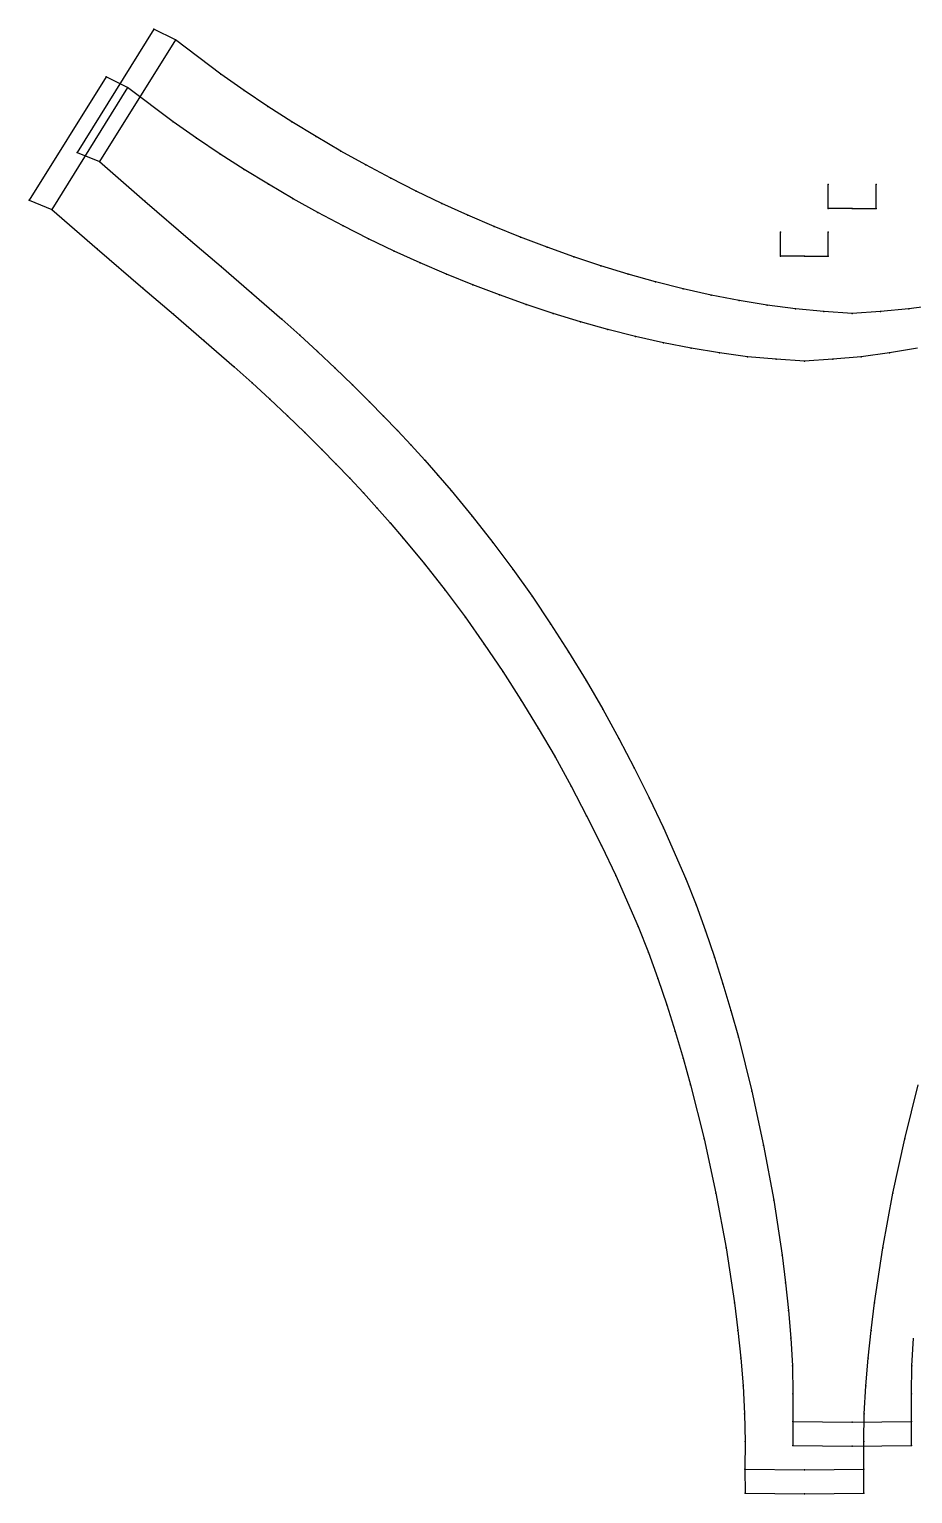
# Model space of a CAD drawing. Extents: x -162 to 1064, y -720 to 1070.
# Drawn here: x -162.5 to 22.7, y 761.8 to 1068.8 of the extents above; entities that cross this region are included whole.
import ezdxf

# ---------------------------------------------------------------- set-up
doc = ezdxf.new("R2010")
doc.units = 0

# ---------------------------------------------------------------- blocks, each defined once
blk = doc.blocks.new('Pattern_1813235_M')
at = {"layer": '14'}
blk.add_lwpolyline([(23.712498, 1001.943176), (17.822363, 1000.950806), (11.902893, 1000.170776), (5.958384, 999.629211), (0.000004, 999.223022), (-5.958376, 999.629211), (-11.902887, 1000.170776), (-17.822365, 1000.950806), (-23.712509, 1001.943176), (-29.571455, 1003.099304), (-35.396626, 1004.410156), (-41.185879, 1005.874756), (-46.93681, 1007.48468), (-52.647514, 1009.230347), (-58.316544, 1011.106506), (-63.942326, 1013.108826), (-69.523125, 1015.233398), (-75.05748, 1017.476501), (-80.54348, 1019.835388), (-85.979492, 1022.307495), (-91.363457, 1024.890991), (-96.693481, 1027.583984), (-101.967659, 1030.384766), (-107.183899, 1033.291992), (-112.339142, 1036.305908), (-117.430786, 1039.425781), (-122.459175, 1042.647217), (-127.42247, 1045.968628), (-132.307022, 1049.403442), (-141.859253, 1056.571289), (-146.357162, 1058.807861), (-162.47905, 1032.969116), (-157.776306, 1031.060791), (-148.248413, 1022.77124), (-138.683533, 1014.524475), (-132.276398, 1009.060242), (-125.881767, 1003.585754), (-119.539467, 998.046814), (-115.777229, 994.673889), (-112.054878, 991.259155), (-108.375221, 987.799194), (-104.741005, 984.290649), (-101.155014, 980.72998), (-98.207115, 977.722595), (-95.298492, 974.678894), (-92.430397, 971.598022), (-89.604042, 968.479004), (-86.820671, 965.320984), (-84.081497, 962.123108), (-79.638817, 956.730286), (-75.327217, 951.232422), (-71.148788, 945.632751), (-67.104805, 939.93512), (-63.19627, 934.143799), (-59.424152, 928.262939), (-55.787735, 922.29718), (-52.280754, 916.253967), (-48.899483, 910.138794), (-45.658379, 903.949036), (-42.559883, 897.687622), (-39.540779, 891.386414), (-34.844234, 880.711914), (-32.707558, 875.286499), (-30.718185, 869.803833), (-28.84285, 864.281433), (-27.075397, 858.724243), (-25.415026, 853.134216), (-23.856092, 847.514893), (-21.021011, 836.201477), (-18.548441, 824.803528), (-16.432812, 813.334229), (-14.687494, 801.802429), (-13.969332, 796.015686), (-13.354795, 790.215881), (-12.85397, 784.404297), (-12.532099, 778.582703), (-12.433511, 772.754639), (-12.463862, 766.922791), (-12.421491, 761.92218), (0.000003, 761.80481), (12.421496, 761.92218), (12.46387, 766.922791), (12.433518, 772.754639), (12.532106, 778.582703), (12.853977, 784.404297), (13.354803, 790.215881), (13.969339, 796.015686), (14.687503, 801.802429), (16.432821, 813.334229), (18.548458, 824.803528), (21.021019, 836.201477), (23.8561, 847.514832)], dxfattribs=at)
at = {"layer": '2'}
for p in [(-146.357162, 1058.807861), (-141.859253, 1056.571289), (-141.859253, 1056.571289), (-141.859253, 1056.571289), (-162.47905, 1032.969116), (-157.776306, 1031.060791), (-157.776306, 1031.060791), (-4.999996, 1026.25708), (-4.999996, 1026.25708), (5.000004, 1026.25708), (5.000004, 1026.25708), (-4.999996, 1021.25708), (-4.999996, 1021.25708), (0.000004, 1021.257141), (0.000004, 1021.257141), (0.000004, 1021.257141), (0.000004, 1021.257141), (5.000004, 1021.25708), (5.000004, 1021.25708), (0.000004, 999.223022), (0.000004, 999.223022), (-39.540779, 891.386414), (-39.540779, 891.386414), (-12.463862, 766.922791), (-12.463862, 766.922791), (0.000004, 766.805054), (12.46387, 766.922791), (12.46387, 766.922791), (-12.421491, 761.92218), (0.000003, 761.80481), (12.421496, 761.92218)]:
    blk.add_point(p, dxfattribs=at)
at = {"layer": '3'}
for p in [(-132.307022, 1049.403442), (-132.307022, 1049.403442), (-127.42247, 1045.968628), (-127.42247, 1045.968628), (-122.459175, 1042.647217), (-122.459175, 1042.647217), (-117.430786, 1039.425781), (-117.430786, 1039.425781), (-112.339142, 1036.305908), (-112.339142, 1036.305908), (-107.183899, 1033.291992), (-107.183899, 1033.291992), (-101.967659, 1030.384766), (-101.967659, 1030.384766), (-96.693481, 1027.583984), (-96.693481, 1027.583984), (-148.248413, 1022.77124), (-148.248413, 1022.77124), (-91.363457, 1024.890991), (-91.363457, 1024.890991), (-85.979492, 1022.307495), (-85.979492, 1022.307495), (-80.54348, 1019.835388), (-80.54348, 1019.835388), (-75.05748, 1017.476501), (-75.05748, 1017.476501), (-138.683533, 1014.524475), (-138.683533, 1014.524475), (-69.523125, 1015.233398), (-69.523125, 1015.233398), (-63.942326, 1013.108826), (-63.942326, 1013.108826), (-58.316544, 1011.106506), (-58.316544, 1011.106506), (-132.276398, 1009.060242), (-132.276398, 1009.060242), (-52.647514, 1009.230347), (-52.647514, 1009.230347), (-46.93681, 1007.48468), (-46.93681, 1007.48468), (-41.185879, 1005.874756), (-41.185879, 1005.874756), (-35.396626, 1004.410156), (-35.396626, 1004.410156), (-125.881767, 1003.585754), (-125.881767, 1003.585754), (-29.571455, 1003.099304), (-29.571455, 1003.099304), (-23.712509, 1001.943176), (-23.712509, 1001.943176), (-17.822365, 1000.950806), (-17.822365, 1000.950806), (17.822363, 1000.950806), (17.822363, 1000.950806), (-119.539467, 998.046814), (-119.539467, 998.046814), (-11.902887, 1000.170776), (-11.902887, 1000.170776), (-5.958376, 999.629211), (-5.958376, 999.629211), (5.958384, 999.629211), (5.958384, 999.629211), (11.902893, 1000.170776), (11.902893, 1000.170776), (-115.777229, 994.673889), (-115.777229, 994.673889), (-112.054878, 991.259155), (-112.054878, 991.259155), (-108.375221, 987.799194), (-108.375221, 987.799194), (-104.741005, 984.290649), (-104.741005, 984.290649), (-101.155014, 980.72998), (-101.155014, 980.72998), (-98.207115, 977.722595), (-98.207115, 977.722595), (-95.298492, 974.678894), (-95.298492, 974.678894), (-92.430397, 971.598022), (-92.430397, 971.598022), (-89.604042, 968.479004), (-89.604042, 968.479004), (-86.820671, 965.320984), (-86.820671, 965.320984), (-84.081497, 962.123108), (-84.081497, 962.123108), (-79.638817, 956.730286), (-79.638817, 956.730286), (-75.327217, 951.232422), (-75.327217, 951.232422), (-71.148788, 945.632751), (-71.148788, 945.632751), (-67.104805, 939.93512), (-67.104805, 939.93512), (-63.19627, 934.143799), (-63.19627, 934.143799), (-59.424152, 928.262939), (-59.424152, 928.262939), (-55.787735, 922.29718), (-55.787735, 922.29718), (-52.280754, 916.253967), (-52.280754, 916.253967), (-48.899483, 910.138794), (-48.899483, 910.138794), (-45.658379, 903.949036), (-45.658379, 903.949036), (-42.559883, 897.687622), (-42.559883, 897.687622), (-34.844234, 880.711914), (-34.844234, 880.711914), (-32.707558, 875.286499), (-32.707558, 875.286499), (-30.718185, 869.803833), (-30.718185, 869.803833), (-28.84285, 864.281433), (-28.84285, 864.281433), (-27.075397, 858.724243), (-27.075397, 858.724243), (-25.415026, 853.134216), (-25.415026, 853.134216), (-23.856092, 847.514893), (-23.856092, 847.514893), (-21.021011, 836.201477), (-21.021011, 836.201477), (21.021019, 836.201477), (21.021019, 836.201477), (-18.548441, 824.803528), (-18.548441, 824.803528), (18.548458, 824.803528), (18.548458, 824.803528), (-16.432812, 813.334229), (-16.432812, 813.334229), (16.432821, 813.334229), (16.432821, 813.334229), (-14.687494, 801.802429), (-14.687494, 801.802429), (14.687503, 801.802429), (14.687503, 801.802429), (-13.969332, 796.015686), (-13.969332, 796.015686), (13.969339, 796.015686), (13.969339, 796.015686), (-13.354795, 790.215881), (-13.354795, 790.215881), (13.354803, 790.215881), (13.354803, 790.215881), (-12.85397, 784.404297), (-12.85397, 784.404297), (12.853977, 784.404297), (12.853977, 784.404297), (-12.532099, 778.582703), (-12.532099, 778.582703), (12.532106, 778.582703), (12.532106, 778.582703), (-12.433511, 772.754639), (-12.433511, 772.754639), (12.433518, 772.754639), (12.433518, 772.754639)]:
    blk.add_point(p, dxfattribs=at)
at = {"layer": '8'}
for points in [[(23.712498, 1001.943176), (17.822363, 1000.950806), (11.902893, 1000.170776), (5.958384, 999.629211), (0.000004, 999.223022), (-5.958376, 999.629211), (-11.902887, 1000.170776), (-17.822365, 1000.950806), (-23.712509, 1001.943176), (-29.571455, 1003.099304), (-35.396626, 1004.410156), (-41.185879, 1005.874756), (-46.93681, 1007.48468), (-52.647514, 1009.230347), (-58.316544, 1011.106506), (-63.942326, 1013.108826), (-69.523125, 1015.233398), (-75.05748, 1017.476501), (-80.54348, 1019.835388), (-85.979492, 1022.307495), (-91.363457, 1024.890991), (-96.693481, 1027.583984), (-101.967659, 1030.384766), (-107.183899, 1033.291992), (-112.339142, 1036.305908), (-117.430786, 1039.425781), (-122.459175, 1042.647217), (-127.42247, 1045.968628), (-132.307022, 1049.403442), (-141.859253, 1056.571289), (-141.859253, 1056.571289), (-157.776306, 1031.060791), (-148.248413, 1022.77124), (-138.683533, 1014.524475), (-132.276398, 1009.060242), (-125.881767, 1003.585754), (-119.539467, 998.046814), (-115.777229, 994.673889), (-112.054878, 991.259155), (-108.375221, 987.799194), (-104.741005, 984.290649), (-101.155014, 980.72998), (-98.207115, 977.722595), (-95.298492, 974.678894), (-92.430397, 971.598022), (-89.604042, 968.479004), (-86.820671, 965.320984), (-84.081497, 962.123108), (-79.638817, 956.730286), (-75.327217, 951.232422), (-71.148788, 945.632751), (-67.104805, 939.93512), (-63.19627, 934.143799), (-59.424152, 928.262939), (-55.787735, 922.29718), (-52.280754, 916.253967), (-48.899483, 910.138794), (-45.658379, 903.949036), (-42.559883, 897.687622), (-39.540779, 891.386414), (-34.844234, 880.711914), (-32.707558, 875.286499), (-30.718185, 869.803833), (-28.84285, 864.281433), (-27.075397, 858.724243), (-25.415026, 853.134216), (-23.856092, 847.514893), (-21.021011, 836.201477), (-18.548441, 824.803528), (-16.432812, 813.334229), (-14.687494, 801.802429), (-13.969332, 796.015686), (-13.354795, 790.215881), (-12.85397, 784.404297), (-12.532099, 778.582703), (-12.433511, 772.754639), (-12.463862, 766.922791), (0.000004, 766.805054), (12.46387, 766.922791), (12.433518, 772.754639), (12.532106, 778.582703), (12.853977, 784.404297), (13.354803, 790.215881), (13.969339, 796.015686), (14.687503, 801.802429), (16.432821, 813.334229), (18.548458, 824.803528), (21.021019, 836.201477), (23.8561, 847.514832)], [(0.000004, 1021.257141), (-4.999996, 1021.25708), (-4.999996, 1026.25708)], [(0.000004, 1021.257141), (-4.999996, 1021.25708), (-4.999996, 1026.25708)], [(0.000004, 1021.257141), (5.000004, 1021.25708), (5.000004, 1026.25708)], [(0.000004, 1021.257141), (5.000004, 1021.25708), (5.000004, 1026.25708)]]:
    blk.add_lwpolyline(points, dxfattribs=at)
blk = doc.blocks.new('Pattern_1813235_198966_M')
at = {"layer": '14'}
blk.add_lwpolyline([(27.822363, 1010.950806), (21.902893, 1010.170776), (15.958384, 1009.629211), (10.000004, 1009.223022), (4.041624, 1009.629211), (-1.902887, 1010.170776), (-7.822365, 1010.950806), (-13.712509, 1011.943176), (-19.571455, 1013.099304), (-25.396626, 1014.410156), (-31.185879, 1015.874756), (-36.93681, 1017.48468), (-42.647514, 1019.230347), (-48.316544, 1021.106506), (-53.942326, 1023.108826), (-59.523125, 1025.233398), (-65.05748, 1027.476562), (-70.54348, 1029.835449), (-75.979492, 1032.307495), (-81.363457, 1034.890991), (-86.693481, 1037.583984), (-91.967659, 1040.384766), (-97.183899, 1043.291992), (-102.339142, 1046.305908), (-107.430786, 1049.425781), (-112.459175, 1052.647217), (-117.42247, 1055.968628), (-122.307022, 1059.403442), (-131.859253, 1066.571289), (-136.357162, 1068.807861), (-152.47905, 1042.969116), (-147.776306, 1041.060791), (-138.248413, 1032.77124), (-128.683533, 1024.524414), (-122.276398, 1019.060242), (-115.881767, 1013.585754), (-109.539467, 1008.046814), (-105.777229, 1004.673889), (-102.054878, 1001.259155), (-98.375221, 997.799194), (-94.741005, 994.290649), (-91.155014, 990.72998), (-88.207115, 987.722595), (-85.298492, 984.678894), (-82.430397, 981.598022), (-79.604042, 978.479004), (-76.820671, 975.320984), (-74.081497, 972.123108), (-69.638817, 966.730286), (-65.327217, 961.232422), (-61.148788, 955.632751), (-57.104805, 949.93512), (-53.19627, 944.143799), (-49.424152, 938.262939), (-45.787735, 932.29718), (-42.280754, 926.253967), (-38.899483, 920.138794), (-35.658379, 913.949036), (-32.559883, 907.687622), (-29.540779, 901.386414), (-24.844234, 890.711914), (-22.707558, 885.286499), (-20.718185, 879.803833), (-18.84285, 874.281433), (-17.075397, 868.724243), (-15.415026, 863.134216), (-13.856092, 857.514893), (-11.021011, 846.201477), (-8.548441, 834.803528), (-6.432812, 823.334229), (-4.687494, 811.802429), (-3.969332, 806.015686), (-3.354795, 800.215881), (-2.85397, 794.404297), (-2.532099, 788.582703), (-2.433511, 782.754639), (-2.463862, 776.922791), (-2.421491, 771.92218), (10.000003, 771.80481), (22.421497, 771.92218), (22.463871, 776.922791), (22.433517, 782.754639), (22.532106, 788.582703), (22.853977, 794.404297)], dxfattribs=at)
at = {"layer": '2'}
for p in [(-136.357162, 1068.807861), (-131.859253, 1066.571289), (-131.859253, 1066.571289), (-131.859253, 1066.571289), (-152.47905, 1042.969116), (-147.776306, 1041.060791), (-147.776306, 1041.060791), (5.000004, 1036.25708), (5.000004, 1036.25708), (15.000004, 1036.25708), (15.000004, 1036.25708), (5.000004, 1031.25708), (5.000004, 1031.25708), (10.000004, 1031.25708), (10.000004, 1031.25708), (10.000004, 1031.25708), (10.000004, 1031.25708), (15.000004, 1031.25708), (15.000004, 1031.25708), (10.000004, 1009.223022), (10.000004, 1009.223022), (-29.540779, 901.386414), (-29.540779, 901.386414), (-2.463862, 776.922791), (-2.463862, 776.922791), (10.000004, 776.805054), (22.463871, 776.922791), (22.463871, 776.922791), (-2.421491, 771.92218), (10.000003, 771.80481), (22.421497, 771.92218)]:
    blk.add_point(p, dxfattribs=at)
at = {"layer": '3'}
for p in [(-122.307022, 1059.403442), (-122.307022, 1059.403442), (-117.42247, 1055.968628), (-117.42247, 1055.968628), (-112.459175, 1052.647217), (-112.459175, 1052.647217), (-107.430786, 1049.425781), (-107.430786, 1049.425781), (-102.339142, 1046.305908), (-102.339142, 1046.305908), (-97.183899, 1043.291992), (-97.183899, 1043.291992), (-91.967659, 1040.384766), (-91.967659, 1040.384766), (-86.693481, 1037.583984), (-86.693481, 1037.583984), (-81.363457, 1034.890991), (-81.363457, 1034.890991), (-138.248413, 1032.77124), (-138.248413, 1032.77124), (-75.979492, 1032.307495), (-75.979492, 1032.307495), (-70.54348, 1029.835449), (-70.54348, 1029.835449), (-65.05748, 1027.476562), (-65.05748, 1027.476562), (-128.683533, 1024.524414), (-128.683533, 1024.524414), (-59.523125, 1025.233398), (-59.523125, 1025.233398), (-53.942326, 1023.108826), (-53.942326, 1023.108826), (-48.316544, 1021.106506), (-48.316544, 1021.106506), (-122.276398, 1019.060242), (-122.276398, 1019.060242), (-42.647514, 1019.230347), (-42.647514, 1019.230347), (-36.93681, 1017.48468), (-36.93681, 1017.48468), (-115.881767, 1013.585754), (-115.881767, 1013.585754), (-31.185879, 1015.874756), (-31.185879, 1015.874756), (-25.396626, 1014.410156), (-25.396626, 1014.410156), (-19.571455, 1013.099304), (-19.571455, 1013.099304), (-13.712509, 1011.943176), (-13.712509, 1011.943176), (-7.822365, 1010.950806), (-7.822365, 1010.950806), (-1.902887, 1010.170776), (-1.902887, 1010.170776), (21.902893, 1010.170776), (21.902893, 1010.170776), (-109.539467, 1008.046814), (-109.539467, 1008.046814), (4.041624, 1009.629211), (4.041624, 1009.629211), (15.958384, 1009.629211), (15.958384, 1009.629211), (-105.777229, 1004.673889), (-105.777229, 1004.673889), (-102.054878, 1001.259155), (-102.054878, 1001.259155), (-98.375221, 997.799194), (-98.375221, 997.799194), (-94.741005, 994.290649), (-94.741005, 994.290649), (-91.155014, 990.72998), (-91.155014, 990.72998), (-88.207115, 987.722595), (-88.207115, 987.722595), (-85.298492, 984.678894), (-85.298492, 984.678894), (-82.430397, 981.598022), (-82.430397, 981.598022), (-79.604042, 978.479004), (-79.604042, 978.479004), (-76.820671, 975.320984), (-76.820671, 975.320984), (-74.081497, 972.123108), (-74.081497, 972.123108), (-69.638817, 966.730286), (-69.638817, 966.730286), (-65.327217, 961.232422), (-65.327217, 961.232422), (-61.148788, 955.632751), (-61.148788, 955.632751), (-57.104805, 949.93512), (-57.104805, 949.93512), (-53.19627, 944.143799), (-53.19627, 944.143799), (-49.424152, 938.262939), (-49.424152, 938.262939), (-45.787735, 932.29718), (-45.787735, 932.29718), (-42.280754, 926.253967), (-42.280754, 926.253967), (-38.899483, 920.138794), (-38.899483, 920.138794), (-35.658379, 913.949036), (-35.658379, 913.949036), (-32.559883, 907.687622), (-32.559883, 907.687622), (-24.844234, 890.711914), (-24.844234, 890.711914), (-22.707558, 885.286499), (-22.707558, 885.286499), (-20.718185, 879.803833), (-20.718185, 879.803833), (-18.84285, 874.281433), (-18.84285, 874.281433), (-17.075397, 868.724243), (-17.075397, 868.724243), (-15.415026, 863.134216), (-15.415026, 863.134216), (-13.856092, 857.514893), (-13.856092, 857.514893), (-11.021011, 846.201477), (-11.021011, 846.201477), (-8.548441, 834.803528), (-8.548441, 834.803528), (-6.432812, 823.334229), (-6.432812, 823.334229), (-4.687494, 811.802429), (-4.687494, 811.802429), (-3.969332, 806.015686), (-3.969332, 806.015686), (-3.354795, 800.215881), (-3.354795, 800.215881), (-2.85397, 794.404297), (-2.85397, 794.404297), (-2.532099, 788.582703), (-2.532099, 788.582703), (22.532106, 788.582703), (22.532106, 788.582703), (-2.433511, 782.754639), (-2.433511, 782.754639), (22.433517, 782.754639), (22.433517, 782.754639)]:
    blk.add_point(p, dxfattribs=at)
at = {"layer": '8'}
for points in [[(27.822363, 1010.950806), (21.902893, 1010.170776), (15.958384, 1009.629211), (10.000004, 1009.223022), (4.041624, 1009.629211), (-1.902887, 1010.170776), (-7.822365, 1010.950806), (-13.712509, 1011.943176), (-19.571455, 1013.099304), (-25.396626, 1014.410156), (-31.185879, 1015.874756), (-36.93681, 1017.48468), (-42.647514, 1019.230347), (-48.316544, 1021.106506), (-53.942326, 1023.108826), (-59.523125, 1025.233398), (-65.05748, 1027.476562), (-70.54348, 1029.835449), (-75.979492, 1032.307495), (-81.363457, 1034.890991), (-86.693481, 1037.583984), (-91.967659, 1040.384766), (-97.183899, 1043.291992), (-102.339142, 1046.305908), (-107.430786, 1049.425781), (-112.459175, 1052.647217), (-117.42247, 1055.968628), (-122.307022, 1059.403442), (-131.859253, 1066.571289), (-131.859253, 1066.571289), (-147.776306, 1041.060791), (-138.248413, 1032.77124), (-128.683533, 1024.524414), (-122.276398, 1019.060242), (-115.881767, 1013.585754), (-109.539467, 1008.046814), (-105.777229, 1004.673889), (-102.054878, 1001.259155), (-98.375221, 997.799194), (-94.741005, 994.290649), (-91.155014, 990.72998), (-88.207115, 987.722595), (-85.298492, 984.678894), (-82.430397, 981.598022), (-79.604042, 978.479004), (-76.820671, 975.320984), (-74.081497, 972.123108), (-69.638817, 966.730286), (-65.327217, 961.232422), (-61.148788, 955.632751), (-57.104805, 949.93512), (-53.19627, 944.143799), (-49.424152, 938.262939), (-45.787735, 932.29718), (-42.280754, 926.253967), (-38.899483, 920.138794), (-35.658379, 913.949036), (-32.559883, 907.687622), (-29.540779, 901.386414), (-24.844234, 890.711914), (-22.707558, 885.286499), (-20.718185, 879.803833), (-18.84285, 874.281433), (-17.075397, 868.724243), (-15.415026, 863.134216), (-13.856092, 857.514893), (-11.021011, 846.201477), (-8.548441, 834.803528), (-6.432812, 823.334229), (-4.687494, 811.802429), (-3.969332, 806.015686), (-3.354795, 800.215881), (-2.85397, 794.404297), (-2.532099, 788.582703), (-2.433511, 782.754639), (-2.463862, 776.922791), (10.000004, 776.805054), (22.463871, 776.922791), (22.433517, 782.754639), (22.532106, 788.582703), (22.853977, 794.404297)], [(10.000004, 1031.25708), (5.000004, 1031.25708), (5.000004, 1036.25708)], [(10.000004, 1031.25708), (5.000004, 1031.25708), (5.000004, 1036.25708)], [(10.000004, 1031.25708), (15.000004, 1031.25708), (15.000004, 1036.25708)], [(10.000004, 1031.25708), (15.000004, 1031.25708), (15.000004, 1036.25708)]]:
    blk.add_lwpolyline(points, dxfattribs=at)
blk = doc.blocks.new('Pattern_1813235_201642_M')
at = {"layer": '14'}
blk.add_lwpolyline([(27.822363, 1010.950806), (21.902893, 1010.170776), (15.958384, 1009.629211), (10.000004, 1009.223022), (4.041624, 1009.629211), (-1.902887, 1010.170776), (-7.822365, 1010.950806), (-13.712509, 1011.943176), (-19.571455, 1013.099304), (-25.396626, 1014.410156), (-31.185879, 1015.874756), (-36.93681, 1017.48468), (-42.647514, 1019.230347), (-48.316544, 1021.106506), (-53.942326, 1023.108826), (-59.523125, 1025.233398), (-65.05748, 1027.476562), (-70.54348, 1029.835449), (-75.979492, 1032.307495), (-81.363457, 1034.890991), (-86.693481, 1037.583984), (-91.967659, 1040.384766), (-97.183899, 1043.291992), (-102.339142, 1046.305908), (-107.430786, 1049.425781), (-112.459175, 1052.647217), (-117.42247, 1055.968628), (-122.307022, 1059.403442), (-131.859253, 1066.571289), (-136.357162, 1068.807861), (-152.47905, 1042.969116), (-147.776306, 1041.060791), (-138.248413, 1032.77124), (-128.683533, 1024.524414), (-122.276398, 1019.060242), (-115.881767, 1013.585754), (-109.539467, 1008.046814), (-105.777229, 1004.673889), (-102.054878, 1001.259155), (-98.375221, 997.799194), (-94.741005, 994.290649), (-91.155014, 990.72998), (-88.207115, 987.722595), (-85.298492, 984.678894), (-82.430397, 981.598022), (-79.604042, 978.479004), (-76.820671, 975.320984), (-74.081497, 972.123108), (-69.638817, 966.730286), (-65.327217, 961.232422), (-61.148788, 955.632751), (-57.104805, 949.93512), (-53.19627, 944.143799), (-49.424152, 938.262939), (-45.787735, 932.29718), (-42.280754, 926.253967), (-38.899483, 920.138794), (-35.658379, 913.949036), (-32.559883, 907.687622), (-29.540779, 901.386414), (-24.844234, 890.711914), (-22.707558, 885.286499), (-20.718185, 879.803833), (-18.84285, 874.281433), (-17.075397, 868.724243), (-15.415026, 863.134216), (-13.856092, 857.514893), (-11.021011, 846.201477), (-8.548441, 834.803528), (-6.432812, 823.334229), (-4.687494, 811.802429), (-3.969332, 806.015686), (-3.354795, 800.215881), (-2.85397, 794.404297), (-2.532099, 788.582703), (-2.433511, 782.754639), (-2.463862, 776.922791), (-2.421491, 771.92218), (10.000003, 771.80481), (22.421497, 771.92218), (22.463871, 776.922791), (22.433517, 782.754639), (22.532106, 788.582703), (22.853977, 794.404297)], dxfattribs=at)
at = {"layer": '2'}
for p in [(-136.357162, 1068.807861), (-131.859253, 1066.571289), (-131.859253, 1066.571289), (-131.859253, 1066.571289), (-152.47905, 1042.969116), (-147.776306, 1041.060791), (-147.776306, 1041.060791), (5.000004, 1036.25708), (5.000004, 1036.25708), (15.000004, 1036.25708), (15.000004, 1036.25708), (5.000004, 1031.25708), (5.000004, 1031.25708), (10.000004, 1031.25708), (10.000004, 1031.25708), (10.000004, 1031.25708), (10.000004, 1031.25708), (15.000004, 1031.25708), (15.000004, 1031.25708), (10.000004, 1009.223022), (10.000004, 1009.223022), (-29.540779, 901.386414), (-29.540779, 901.386414), (-2.463862, 776.922791), (-2.463862, 776.922791), (10.000004, 776.805054), (22.463871, 776.922791), (22.463871, 776.922791), (-2.421491, 771.92218), (10.000003, 771.80481), (22.421497, 771.92218)]:
    blk.add_point(p, dxfattribs=at)
at = {"layer": '3'}
for p in [(-122.307022, 1059.403442), (-122.307022, 1059.403442), (-117.42247, 1055.968628), (-117.42247, 1055.968628), (-112.459175, 1052.647217), (-112.459175, 1052.647217), (-107.430786, 1049.425781), (-107.430786, 1049.425781), (-102.339142, 1046.305908), (-102.339142, 1046.305908), (-97.183899, 1043.291992), (-97.183899, 1043.291992), (-91.967659, 1040.384766), (-91.967659, 1040.384766), (-86.693481, 1037.583984), (-86.693481, 1037.583984), (-81.363457, 1034.890991), (-81.363457, 1034.890991), (-138.248413, 1032.77124), (-138.248413, 1032.77124), (-75.979492, 1032.307495), (-75.979492, 1032.307495), (-70.54348, 1029.835449), (-70.54348, 1029.835449), (-65.05748, 1027.476562), (-65.05748, 1027.476562), (-128.683533, 1024.524414), (-128.683533, 1024.524414), (-59.523125, 1025.233398), (-59.523125, 1025.233398), (-53.942326, 1023.108826), (-53.942326, 1023.108826), (-48.316544, 1021.106506), (-48.316544, 1021.106506), (-122.276398, 1019.060242), (-122.276398, 1019.060242), (-42.647514, 1019.230347), (-42.647514, 1019.230347), (-36.93681, 1017.48468), (-36.93681, 1017.48468), (-115.881767, 1013.585754), (-115.881767, 1013.585754), (-31.185879, 1015.874756), (-31.185879, 1015.874756), (-25.396626, 1014.410156), (-25.396626, 1014.410156), (-19.571455, 1013.099304), (-19.571455, 1013.099304), (-13.712509, 1011.943176), (-13.712509, 1011.943176), (-7.822365, 1010.950806), (-7.822365, 1010.950806), (-1.902887, 1010.170776), (-1.902887, 1010.170776), (21.902893, 1010.170776), (21.902893, 1010.170776), (-109.539467, 1008.046814), (-109.539467, 1008.046814), (4.041624, 1009.629211), (4.041624, 1009.629211), (15.958384, 1009.629211), (15.958384, 1009.629211), (-105.777229, 1004.673889), (-105.777229, 1004.673889), (-102.054878, 1001.259155), (-102.054878, 1001.259155), (-98.375221, 997.799194), (-98.375221, 997.799194), (-94.741005, 994.290649), (-94.741005, 994.290649), (-91.155014, 990.72998), (-91.155014, 990.72998), (-88.207115, 987.722595), (-88.207115, 987.722595), (-85.298492, 984.678894), (-85.298492, 984.678894), (-82.430397, 981.598022), (-82.430397, 981.598022), (-79.604042, 978.479004), (-79.604042, 978.479004), (-76.820671, 975.320984), (-76.820671, 975.320984), (-74.081497, 972.123108), (-74.081497, 972.123108), (-69.638817, 966.730286), (-69.638817, 966.730286), (-65.327217, 961.232422), (-65.327217, 961.232422), (-61.148788, 955.632751), (-61.148788, 955.632751), (-57.104805, 949.93512), (-57.104805, 949.93512), (-53.19627, 944.143799), (-53.19627, 944.143799), (-49.424152, 938.262939), (-49.424152, 938.262939), (-45.787735, 932.29718), (-45.787735, 932.29718), (-42.280754, 926.253967), (-42.280754, 926.253967), (-38.899483, 920.138794), (-38.899483, 920.138794), (-35.658379, 913.949036), (-35.658379, 913.949036), (-32.559883, 907.687622), (-32.559883, 907.687622), (-24.844234, 890.711914), (-24.844234, 890.711914), (-22.707558, 885.286499), (-22.707558, 885.286499), (-20.718185, 879.803833), (-20.718185, 879.803833), (-18.84285, 874.281433), (-18.84285, 874.281433), (-17.075397, 868.724243), (-17.075397, 868.724243), (-15.415026, 863.134216), (-15.415026, 863.134216), (-13.856092, 857.514893), (-13.856092, 857.514893), (-11.021011, 846.201477), (-11.021011, 846.201477), (-8.548441, 834.803528), (-8.548441, 834.803528), (-6.432812, 823.334229), (-6.432812, 823.334229), (-4.687494, 811.802429), (-4.687494, 811.802429), (-3.969332, 806.015686), (-3.969332, 806.015686), (-3.354795, 800.215881), (-3.354795, 800.215881), (-2.85397, 794.404297), (-2.85397, 794.404297), (-2.532099, 788.582703), (-2.532099, 788.582703), (22.532106, 788.582703), (22.532106, 788.582703), (-2.433511, 782.754639), (-2.433511, 782.754639), (22.433517, 782.754639), (22.433517, 782.754639)]:
    blk.add_point(p, dxfattribs=at)
at = {"layer": '8'}
for points in [[(27.822363, 1010.950806), (21.902893, 1010.170776), (15.958384, 1009.629211), (10.000004, 1009.223022), (4.041624, 1009.629211), (-1.902887, 1010.170776), (-7.822365, 1010.950806), (-13.712509, 1011.943176), (-19.571455, 1013.099304), (-25.396626, 1014.410156), (-31.185879, 1015.874756), (-36.93681, 1017.48468), (-42.647514, 1019.230347), (-48.316544, 1021.106506), (-53.942326, 1023.108826), (-59.523125, 1025.233398), (-65.05748, 1027.476562), (-70.54348, 1029.835449), (-75.979492, 1032.307495), (-81.363457, 1034.890991), (-86.693481, 1037.583984), (-91.967659, 1040.384766), (-97.183899, 1043.291992), (-102.339142, 1046.305908), (-107.430786, 1049.425781), (-112.459175, 1052.647217), (-117.42247, 1055.968628), (-122.307022, 1059.403442), (-131.859253, 1066.571289), (-131.859253, 1066.571289), (-147.776306, 1041.060791), (-138.248413, 1032.77124), (-128.683533, 1024.524414), (-122.276398, 1019.060242), (-115.881767, 1013.585754), (-109.539467, 1008.046814), (-105.777229, 1004.673889), (-102.054878, 1001.259155), (-98.375221, 997.799194), (-94.741005, 994.290649), (-91.155014, 990.72998), (-88.207115, 987.722595), (-85.298492, 984.678894), (-82.430397, 981.598022), (-79.604042, 978.479004), (-76.820671, 975.320984), (-74.081497, 972.123108), (-69.638817, 966.730286), (-65.327217, 961.232422), (-61.148788, 955.632751), (-57.104805, 949.93512), (-53.19627, 944.143799), (-49.424152, 938.262939), (-45.787735, 932.29718), (-42.280754, 926.253967), (-38.899483, 920.138794), (-35.658379, 913.949036), (-32.559883, 907.687622), (-29.540779, 901.386414), (-24.844234, 890.711914), (-22.707558, 885.286499), (-20.718185, 879.803833), (-18.84285, 874.281433), (-17.075397, 868.724243), (-15.415026, 863.134216), (-13.856092, 857.514893), (-11.021011, 846.201477), (-8.548441, 834.803528), (-6.432812, 823.334229), (-4.687494, 811.802429), (-3.969332, 806.015686), (-3.354795, 800.215881), (-2.85397, 794.404297), (-2.532099, 788.582703), (-2.433511, 782.754639), (-2.463862, 776.922791), (10.000004, 776.805054), (22.463871, 776.922791), (22.433517, 782.754639), (22.532106, 788.582703), (22.853977, 794.404297)], [(10.000004, 1031.25708), (5.000004, 1031.25708), (5.000004, 1036.25708)], [(10.000004, 1031.25708), (5.000004, 1031.25708), (5.000004, 1036.25708)], [(10.000004, 1031.25708), (15.000004, 1031.25708), (15.000004, 1036.25708)], [(10.000004, 1031.25708), (15.000004, 1031.25708), (15.000004, 1036.25708)]]:
    blk.add_lwpolyline(points, dxfattribs=at)
blk = doc.blocks.new('Pattern_1813235_204318_M')
at = {"layer": '14'}
blk.add_lwpolyline([(27.822363, 1010.950806), (21.902893, 1010.170776), (15.958384, 1009.629211), (10.000004, 1009.223022), (4.041624, 1009.629211), (-1.902887, 1010.170776), (-7.822365, 1010.950806), (-13.712509, 1011.943176), (-19.571455, 1013.099304), (-25.396626, 1014.410156), (-31.185879, 1015.874756), (-36.93681, 1017.48468), (-42.647514, 1019.230347), (-48.316544, 1021.106506), (-53.942326, 1023.108826), (-59.523125, 1025.233398), (-65.05748, 1027.476562), (-70.54348, 1029.835449), (-75.979492, 1032.307495), (-81.363457, 1034.890991), (-86.693481, 1037.583984), (-91.967659, 1040.384766), (-97.183899, 1043.291992), (-102.339142, 1046.305908), (-107.430786, 1049.425781), (-112.459175, 1052.647217), (-117.42247, 1055.968628), (-122.307022, 1059.403442), (-131.859253, 1066.571289), (-136.357162, 1068.807861), (-152.47905, 1042.969116), (-147.776306, 1041.060791), (-138.248413, 1032.77124), (-128.683533, 1024.524414), (-122.276398, 1019.060242), (-115.881767, 1013.585754), (-109.539467, 1008.046814), (-105.777229, 1004.673889), (-102.054878, 1001.259155), (-98.375221, 997.799194), (-94.741005, 994.290649), (-91.155014, 990.72998), (-88.207115, 987.722595), (-85.298492, 984.678894), (-82.430397, 981.598022), (-79.604042, 978.479004), (-76.820671, 975.320984), (-74.081497, 972.123108), (-69.638817, 966.730286), (-65.327217, 961.232422), (-61.148788, 955.632751), (-57.104805, 949.93512), (-53.19627, 944.143799), (-49.424152, 938.262939), (-45.787735, 932.29718), (-42.280754, 926.253967), (-38.899483, 920.138794), (-35.658379, 913.949036), (-32.559883, 907.687622), (-29.540779, 901.386414), (-24.844234, 890.711914), (-22.707558, 885.286499), (-20.718185, 879.803833), (-18.84285, 874.281433), (-17.075397, 868.724243), (-15.415026, 863.134216), (-13.856092, 857.514893), (-11.021011, 846.201477), (-8.548441, 834.803528), (-6.432812, 823.334229), (-4.687494, 811.802429), (-3.969332, 806.015686), (-3.354795, 800.215881), (-2.85397, 794.404297), (-2.532099, 788.582703), (-2.433511, 782.754639), (-2.463862, 776.922791), (-2.421491, 771.92218), (10.000003, 771.80481), (22.421497, 771.92218), (22.463871, 776.922791), (22.433517, 782.754639), (22.532106, 788.582703), (22.853977, 794.404297)], dxfattribs=at)
at = {"layer": '2'}
for p in [(-136.357162, 1068.807861), (-131.859253, 1066.571289), (-131.859253, 1066.571289), (-131.859253, 1066.571289), (-152.47905, 1042.969116), (-147.776306, 1041.060791), (-147.776306, 1041.060791), (5.000004, 1036.25708), (5.000004, 1036.25708), (15.000004, 1036.25708), (15.000004, 1036.25708), (5.000004, 1031.25708), (5.000004, 1031.25708), (10.000004, 1031.25708), (10.000004, 1031.25708), (10.000004, 1031.25708), (10.000004, 1031.25708), (15.000004, 1031.25708), (15.000004, 1031.25708), (10.000004, 1009.223022), (10.000004, 1009.223022), (-29.540779, 901.386414), (-29.540779, 901.386414), (-2.463862, 776.922791), (-2.463862, 776.922791), (10.000004, 776.805054), (22.463871, 776.922791), (22.463871, 776.922791), (-2.421491, 771.92218), (10.000003, 771.80481), (22.421497, 771.92218)]:
    blk.add_point(p, dxfattribs=at)
at = {"layer": '3'}
for p in [(-122.307022, 1059.403442), (-122.307022, 1059.403442), (-117.42247, 1055.968628), (-117.42247, 1055.968628), (-112.459175, 1052.647217), (-112.459175, 1052.647217), (-107.430786, 1049.425781), (-107.430786, 1049.425781), (-102.339142, 1046.305908), (-102.339142, 1046.305908), (-97.183899, 1043.291992), (-97.183899, 1043.291992), (-91.967659, 1040.384766), (-91.967659, 1040.384766), (-86.693481, 1037.583984), (-86.693481, 1037.583984), (-81.363457, 1034.890991), (-81.363457, 1034.890991), (-138.248413, 1032.77124), (-138.248413, 1032.77124), (-75.979492, 1032.307495), (-75.979492, 1032.307495), (-70.54348, 1029.835449), (-70.54348, 1029.835449), (-65.05748, 1027.476562), (-65.05748, 1027.476562), (-128.683533, 1024.524414), (-128.683533, 1024.524414), (-59.523125, 1025.233398), (-59.523125, 1025.233398), (-53.942326, 1023.108826), (-53.942326, 1023.108826), (-48.316544, 1021.106506), (-48.316544, 1021.106506), (-122.276398, 1019.060242), (-122.276398, 1019.060242), (-42.647514, 1019.230347), (-42.647514, 1019.230347), (-36.93681, 1017.48468), (-36.93681, 1017.48468), (-115.881767, 1013.585754), (-115.881767, 1013.585754), (-31.185879, 1015.874756), (-31.185879, 1015.874756), (-25.396626, 1014.410156), (-25.396626, 1014.410156), (-19.571455, 1013.099304), (-19.571455, 1013.099304), (-13.712509, 1011.943176), (-13.712509, 1011.943176), (-7.822365, 1010.950806), (-7.822365, 1010.950806), (-1.902887, 1010.170776), (-1.902887, 1010.170776), (21.902893, 1010.170776), (21.902893, 1010.170776), (-109.539467, 1008.046814), (-109.539467, 1008.046814), (4.041624, 1009.629211), (4.041624, 1009.629211), (15.958384, 1009.629211), (15.958384, 1009.629211), (-105.777229, 1004.673889), (-105.777229, 1004.673889), (-102.054878, 1001.259155), (-102.054878, 1001.259155), (-98.375221, 997.799194), (-98.375221, 997.799194), (-94.741005, 994.290649), (-94.741005, 994.290649), (-91.155014, 990.72998), (-91.155014, 990.72998), (-88.207115, 987.722595), (-88.207115, 987.722595), (-85.298492, 984.678894), (-85.298492, 984.678894), (-82.430397, 981.598022), (-82.430397, 981.598022), (-79.604042, 978.479004), (-79.604042, 978.479004), (-76.820671, 975.320984), (-76.820671, 975.320984), (-74.081497, 972.123108), (-74.081497, 972.123108), (-69.638817, 966.730286), (-69.638817, 966.730286), (-65.327217, 961.232422), (-65.327217, 961.232422), (-61.148788, 955.632751), (-61.148788, 955.632751), (-57.104805, 949.93512), (-57.104805, 949.93512), (-53.19627, 944.143799), (-53.19627, 944.143799), (-49.424152, 938.262939), (-49.424152, 938.262939), (-45.787735, 932.29718), (-45.787735, 932.29718), (-42.280754, 926.253967), (-42.280754, 926.253967), (-38.899483, 920.138794), (-38.899483, 920.138794), (-35.658379, 913.949036), (-35.658379, 913.949036), (-32.559883, 907.687622), (-32.559883, 907.687622), (-24.844234, 890.711914), (-24.844234, 890.711914), (-22.707558, 885.286499), (-22.707558, 885.286499), (-20.718185, 879.803833), (-20.718185, 879.803833), (-18.84285, 874.281433), (-18.84285, 874.281433), (-17.075397, 868.724243), (-17.075397, 868.724243), (-15.415026, 863.134216), (-15.415026, 863.134216), (-13.856092, 857.514893), (-13.856092, 857.514893), (-11.021011, 846.201477), (-11.021011, 846.201477), (-8.548441, 834.803528), (-8.548441, 834.803528), (-6.432812, 823.334229), (-6.432812, 823.334229), (-4.687494, 811.802429), (-4.687494, 811.802429), (-3.969332, 806.015686), (-3.969332, 806.015686), (-3.354795, 800.215881), (-3.354795, 800.215881), (-2.85397, 794.404297), (-2.85397, 794.404297), (-2.532099, 788.582703), (-2.532099, 788.582703), (22.532106, 788.582703), (22.532106, 788.582703), (-2.433511, 782.754639), (-2.433511, 782.754639), (22.433517, 782.754639), (22.433517, 782.754639)]:
    blk.add_point(p, dxfattribs=at)
at = {"layer": '8'}
for points in [[(27.822363, 1010.950806), (21.902893, 1010.170776), (15.958384, 1009.629211), (10.000004, 1009.223022), (4.041624, 1009.629211), (-1.902887, 1010.170776), (-7.822365, 1010.950806), (-13.712509, 1011.943176), (-19.571455, 1013.099304), (-25.396626, 1014.410156), (-31.185879, 1015.874756), (-36.93681, 1017.48468), (-42.647514, 1019.230347), (-48.316544, 1021.106506), (-53.942326, 1023.108826), (-59.523125, 1025.233398), (-65.05748, 1027.476562), (-70.54348, 1029.835449), (-75.979492, 1032.307495), (-81.363457, 1034.890991), (-86.693481, 1037.583984), (-91.967659, 1040.384766), (-97.183899, 1043.291992), (-102.339142, 1046.305908), (-107.430786, 1049.425781), (-112.459175, 1052.647217), (-117.42247, 1055.968628), (-122.307022, 1059.403442), (-131.859253, 1066.571289), (-131.859253, 1066.571289), (-147.776306, 1041.060791), (-138.248413, 1032.77124), (-128.683533, 1024.524414), (-122.276398, 1019.060242), (-115.881767, 1013.585754), (-109.539467, 1008.046814), (-105.777229, 1004.673889), (-102.054878, 1001.259155), (-98.375221, 997.799194), (-94.741005, 994.290649), (-91.155014, 990.72998), (-88.207115, 987.722595), (-85.298492, 984.678894), (-82.430397, 981.598022), (-79.604042, 978.479004), (-76.820671, 975.320984), (-74.081497, 972.123108), (-69.638817, 966.730286), (-65.327217, 961.232422), (-61.148788, 955.632751), (-57.104805, 949.93512), (-53.19627, 944.143799), (-49.424152, 938.262939), (-45.787735, 932.29718), (-42.280754, 926.253967), (-38.899483, 920.138794), (-35.658379, 913.949036), (-32.559883, 907.687622), (-29.540779, 901.386414), (-24.844234, 890.711914), (-22.707558, 885.286499), (-20.718185, 879.803833), (-18.84285, 874.281433), (-17.075397, 868.724243), (-15.415026, 863.134216), (-13.856092, 857.514893), (-11.021011, 846.201477), (-8.548441, 834.803528), (-6.432812, 823.334229), (-4.687494, 811.802429), (-3.969332, 806.015686), (-3.354795, 800.215881), (-2.85397, 794.404297), (-2.532099, 788.582703), (-2.433511, 782.754639), (-2.463862, 776.922791), (10.000004, 776.805054), (22.463871, 776.922791), (22.433517, 782.754639), (22.532106, 788.582703), (22.853977, 794.404297)], [(10.000004, 1031.25708), (5.000004, 1031.25708), (5.000004, 1036.25708)], [(10.000004, 1031.25708), (5.000004, 1031.25708), (5.000004, 1036.25708)], [(10.000004, 1031.25708), (15.000004, 1031.25708), (15.000004, 1036.25708)], [(10.000004, 1031.25708), (15.000004, 1031.25708), (15.000004, 1036.25708)]]:
    blk.add_lwpolyline(points, dxfattribs=at)
blk = doc.blocks.new('Pattern_1813235_206994_M')
at = {"layer": '14'}
blk.add_lwpolyline([(27.822363, 1010.950806), (21.902893, 1010.170776), (15.958384, 1009.629211), (10.000004, 1009.223022), (4.041624, 1009.629211), (-1.902887, 1010.170776), (-7.822365, 1010.950806), (-13.712509, 1011.943176), (-19.571455, 1013.099304), (-25.396626, 1014.410156), (-31.185879, 1015.874756), (-36.93681, 1017.48468), (-42.647514, 1019.230347), (-48.316544, 1021.106506), (-53.942326, 1023.108826), (-59.523125, 1025.233398), (-65.05748, 1027.476562), (-70.54348, 1029.835449), (-75.979492, 1032.307495), (-81.363457, 1034.890991), (-86.693481, 1037.583984), (-91.967659, 1040.384766), (-97.183899, 1043.291992), (-102.339142, 1046.305908), (-107.430786, 1049.425781), (-112.459175, 1052.647217), (-117.42247, 1055.968628), (-122.307022, 1059.403442), (-131.859253, 1066.571289), (-136.357162, 1068.807861), (-152.47905, 1042.969116), (-147.776306, 1041.060791), (-138.248413, 1032.77124), (-128.683533, 1024.524414), (-122.276398, 1019.060242), (-115.881767, 1013.585754), (-109.539467, 1008.046814), (-105.777229, 1004.673889), (-102.054878, 1001.259155), (-98.375221, 997.799194), (-94.741005, 994.290649), (-91.155014, 990.72998), (-88.207115, 987.722595), (-85.298492, 984.678894), (-82.430397, 981.598022), (-79.604042, 978.479004), (-76.820671, 975.320984), (-74.081497, 972.123108), (-69.638817, 966.730286), (-65.327217, 961.232422), (-61.148788, 955.632751), (-57.104805, 949.93512), (-53.19627, 944.143799), (-49.424152, 938.262939), (-45.787735, 932.29718), (-42.280754, 926.253967), (-38.899483, 920.138794), (-35.658379, 913.949036), (-32.559883, 907.687622), (-29.540779, 901.386414), (-24.844234, 890.711914), (-22.707558, 885.286499), (-20.718185, 879.803833), (-18.84285, 874.281433), (-17.075397, 868.724243), (-15.415026, 863.134216), (-13.856092, 857.514893), (-11.021011, 846.201477), (-8.548441, 834.803528), (-6.432812, 823.334229), (-4.687494, 811.802429), (-3.969332, 806.015686), (-3.354795, 800.215881), (-2.85397, 794.404297), (-2.532099, 788.582703), (-2.433511, 782.754639), (-2.463862, 776.922791), (-2.421491, 771.92218), (10.000003, 771.80481), (22.421497, 771.92218), (22.463871, 776.922791), (22.433517, 782.754639), (22.532106, 788.582703), (22.853977, 794.404297)], dxfattribs=at)
at = {"layer": '2'}
for p in [(-136.357162, 1068.807861), (-131.859253, 1066.571289), (-131.859253, 1066.571289), (-131.859253, 1066.571289), (-152.47905, 1042.969116), (-147.776306, 1041.060791), (-147.776306, 1041.060791), (5.000004, 1036.25708), (5.000004, 1036.25708), (15.000004, 1036.25708), (15.000004, 1036.25708), (5.000004, 1031.25708), (5.000004, 1031.25708), (10.000004, 1031.25708), (10.000004, 1031.25708), (10.000004, 1031.25708), (10.000004, 1031.25708), (15.000004, 1031.25708), (15.000004, 1031.25708), (10.000004, 1009.223022), (10.000004, 1009.223022), (-29.540779, 901.386414), (-29.540779, 901.386414), (-2.463862, 776.922791), (-2.463862, 776.922791), (10.000004, 776.805054), (22.463871, 776.922791), (22.463871, 776.922791), (-2.421491, 771.92218), (10.000003, 771.80481), (22.421497, 771.92218)]:
    blk.add_point(p, dxfattribs=at)
at = {"layer": '3'}
for p in [(-122.307022, 1059.403442), (-122.307022, 1059.403442), (-117.42247, 1055.968628), (-117.42247, 1055.968628), (-112.459175, 1052.647217), (-112.459175, 1052.647217), (-107.430786, 1049.425781), (-107.430786, 1049.425781), (-102.339142, 1046.305908), (-102.339142, 1046.305908), (-97.183899, 1043.291992), (-97.183899, 1043.291992), (-91.967659, 1040.384766), (-91.967659, 1040.384766), (-86.693481, 1037.583984), (-86.693481, 1037.583984), (-81.363457, 1034.890991), (-81.363457, 1034.890991), (-138.248413, 1032.77124), (-138.248413, 1032.77124), (-75.979492, 1032.307495), (-75.979492, 1032.307495), (-70.54348, 1029.835449), (-70.54348, 1029.835449), (-65.05748, 1027.476562), (-65.05748, 1027.476562), (-128.683533, 1024.524414), (-128.683533, 1024.524414), (-59.523125, 1025.233398), (-59.523125, 1025.233398), (-53.942326, 1023.108826), (-53.942326, 1023.108826), (-48.316544, 1021.106506), (-48.316544, 1021.106506), (-122.276398, 1019.060242), (-122.276398, 1019.060242), (-42.647514, 1019.230347), (-42.647514, 1019.230347), (-36.93681, 1017.48468), (-36.93681, 1017.48468), (-115.881767, 1013.585754), (-115.881767, 1013.585754), (-31.185879, 1015.874756), (-31.185879, 1015.874756), (-25.396626, 1014.410156), (-25.396626, 1014.410156), (-19.571455, 1013.099304), (-19.571455, 1013.099304), (-13.712509, 1011.943176), (-13.712509, 1011.943176), (-7.822365, 1010.950806), (-7.822365, 1010.950806), (-1.902887, 1010.170776), (-1.902887, 1010.170776), (21.902893, 1010.170776), (21.902893, 1010.170776), (-109.539467, 1008.046814), (-109.539467, 1008.046814), (4.041624, 1009.629211), (4.041624, 1009.629211), (15.958384, 1009.629211), (15.958384, 1009.629211), (-105.777229, 1004.673889), (-105.777229, 1004.673889), (-102.054878, 1001.259155), (-102.054878, 1001.259155), (-98.375221, 997.799194), (-98.375221, 997.799194), (-94.741005, 994.290649), (-94.741005, 994.290649), (-91.155014, 990.72998), (-91.155014, 990.72998), (-88.207115, 987.722595), (-88.207115, 987.722595), (-85.298492, 984.678894), (-85.298492, 984.678894), (-82.430397, 981.598022), (-82.430397, 981.598022), (-79.604042, 978.479004), (-79.604042, 978.479004), (-76.820671, 975.320984), (-76.820671, 975.320984), (-74.081497, 972.123108), (-74.081497, 972.123108), (-69.638817, 966.730286), (-69.638817, 966.730286), (-65.327217, 961.232422), (-65.327217, 961.232422), (-61.148788, 955.632751), (-61.148788, 955.632751), (-57.104805, 949.93512), (-57.104805, 949.93512), (-53.19627, 944.143799), (-53.19627, 944.143799), (-49.424152, 938.262939), (-49.424152, 938.262939), (-45.787735, 932.29718), (-45.787735, 932.29718), (-42.280754, 926.253967), (-42.280754, 926.253967), (-38.899483, 920.138794), (-38.899483, 920.138794), (-35.658379, 913.949036), (-35.658379, 913.949036), (-32.559883, 907.687622), (-32.559883, 907.687622), (-24.844234, 890.711914), (-24.844234, 890.711914), (-22.707558, 885.286499), (-22.707558, 885.286499), (-20.718185, 879.803833), (-20.718185, 879.803833), (-18.84285, 874.281433), (-18.84285, 874.281433), (-17.075397, 868.724243), (-17.075397, 868.724243), (-15.415026, 863.134216), (-15.415026, 863.134216), (-13.856092, 857.514893), (-13.856092, 857.514893), (-11.021011, 846.201477), (-11.021011, 846.201477), (-8.548441, 834.803528), (-8.548441, 834.803528), (-6.432812, 823.334229), (-6.432812, 823.334229), (-4.687494, 811.802429), (-4.687494, 811.802429), (-3.969332, 806.015686), (-3.969332, 806.015686), (-3.354795, 800.215881), (-3.354795, 800.215881), (-2.85397, 794.404297), (-2.85397, 794.404297), (-2.532099, 788.582703), (-2.532099, 788.582703), (22.532106, 788.582703), (22.532106, 788.582703), (-2.433511, 782.754639), (-2.433511, 782.754639), (22.433517, 782.754639), (22.433517, 782.754639)]:
    blk.add_point(p, dxfattribs=at)
at = {"layer": '8'}
for points in [[(27.822363, 1010.950806), (21.902893, 1010.170776), (15.958384, 1009.629211), (10.000004, 1009.223022), (4.041624, 1009.629211), (-1.902887, 1010.170776), (-7.822365, 1010.950806), (-13.712509, 1011.943176), (-19.571455, 1013.099304), (-25.396626, 1014.410156), (-31.185879, 1015.874756), (-36.93681, 1017.48468), (-42.647514, 1019.230347), (-48.316544, 1021.106506), (-53.942326, 1023.108826), (-59.523125, 1025.233398), (-65.05748, 1027.476562), (-70.54348, 1029.835449), (-75.979492, 1032.307495), (-81.363457, 1034.890991), (-86.693481, 1037.583984), (-91.967659, 1040.384766), (-97.183899, 1043.291992), (-102.339142, 1046.305908), (-107.430786, 1049.425781), (-112.459175, 1052.647217), (-117.42247, 1055.968628), (-122.307022, 1059.403442), (-131.859253, 1066.571289), (-131.859253, 1066.571289), (-147.776306, 1041.060791), (-138.248413, 1032.77124), (-128.683533, 1024.524414), (-122.276398, 1019.060242), (-115.881767, 1013.585754), (-109.539467, 1008.046814), (-105.777229, 1004.673889), (-102.054878, 1001.259155), (-98.375221, 997.799194), (-94.741005, 994.290649), (-91.155014, 990.72998), (-88.207115, 987.722595), (-85.298492, 984.678894), (-82.430397, 981.598022), (-79.604042, 978.479004), (-76.820671, 975.320984), (-74.081497, 972.123108), (-69.638817, 966.730286), (-65.327217, 961.232422), (-61.148788, 955.632751), (-57.104805, 949.93512), (-53.19627, 944.143799), (-49.424152, 938.262939), (-45.787735, 932.29718), (-42.280754, 926.253967), (-38.899483, 920.138794), (-35.658379, 913.949036), (-32.559883, 907.687622), (-29.540779, 901.386414), (-24.844234, 890.711914), (-22.707558, 885.286499), (-20.718185, 879.803833), (-18.84285, 874.281433), (-17.075397, 868.724243), (-15.415026, 863.134216), (-13.856092, 857.514893), (-11.021011, 846.201477), (-8.548441, 834.803528), (-6.432812, 823.334229), (-4.687494, 811.802429), (-3.969332, 806.015686), (-3.354795, 800.215881), (-2.85397, 794.404297), (-2.532099, 788.582703), (-2.433511, 782.754639), (-2.463862, 776.922791), (10.000004, 776.805054), (22.463871, 776.922791), (22.433517, 782.754639), (22.532106, 788.582703), (22.853977, 794.404297)], [(10.000004, 1031.25708), (5.000004, 1031.25708), (5.000004, 1036.25708)], [(10.000004, 1031.25708), (5.000004, 1031.25708), (5.000004, 1036.25708)], [(10.000004, 1031.25708), (15.000004, 1031.25708), (15.000004, 1036.25708)], [(10.000004, 1031.25708), (15.000004, 1031.25708), (15.000004, 1036.25708)]]:
    blk.add_lwpolyline(points, dxfattribs=at)

msp = doc.modelspace()

# ---------------------------------------------------------------- block references
at = {"layer": '1'}
for name in ['Pattern_1813235_198966_M', 'Pattern_1813235_201642_M', 'Pattern_1813235_204318_M', 'Pattern_1813235_206994_M', 'Pattern_1813235_M']:
    msp.add_blockref(name, (0, 0), dxfattribs=at)

doc.saveas('drawing.dxf')
